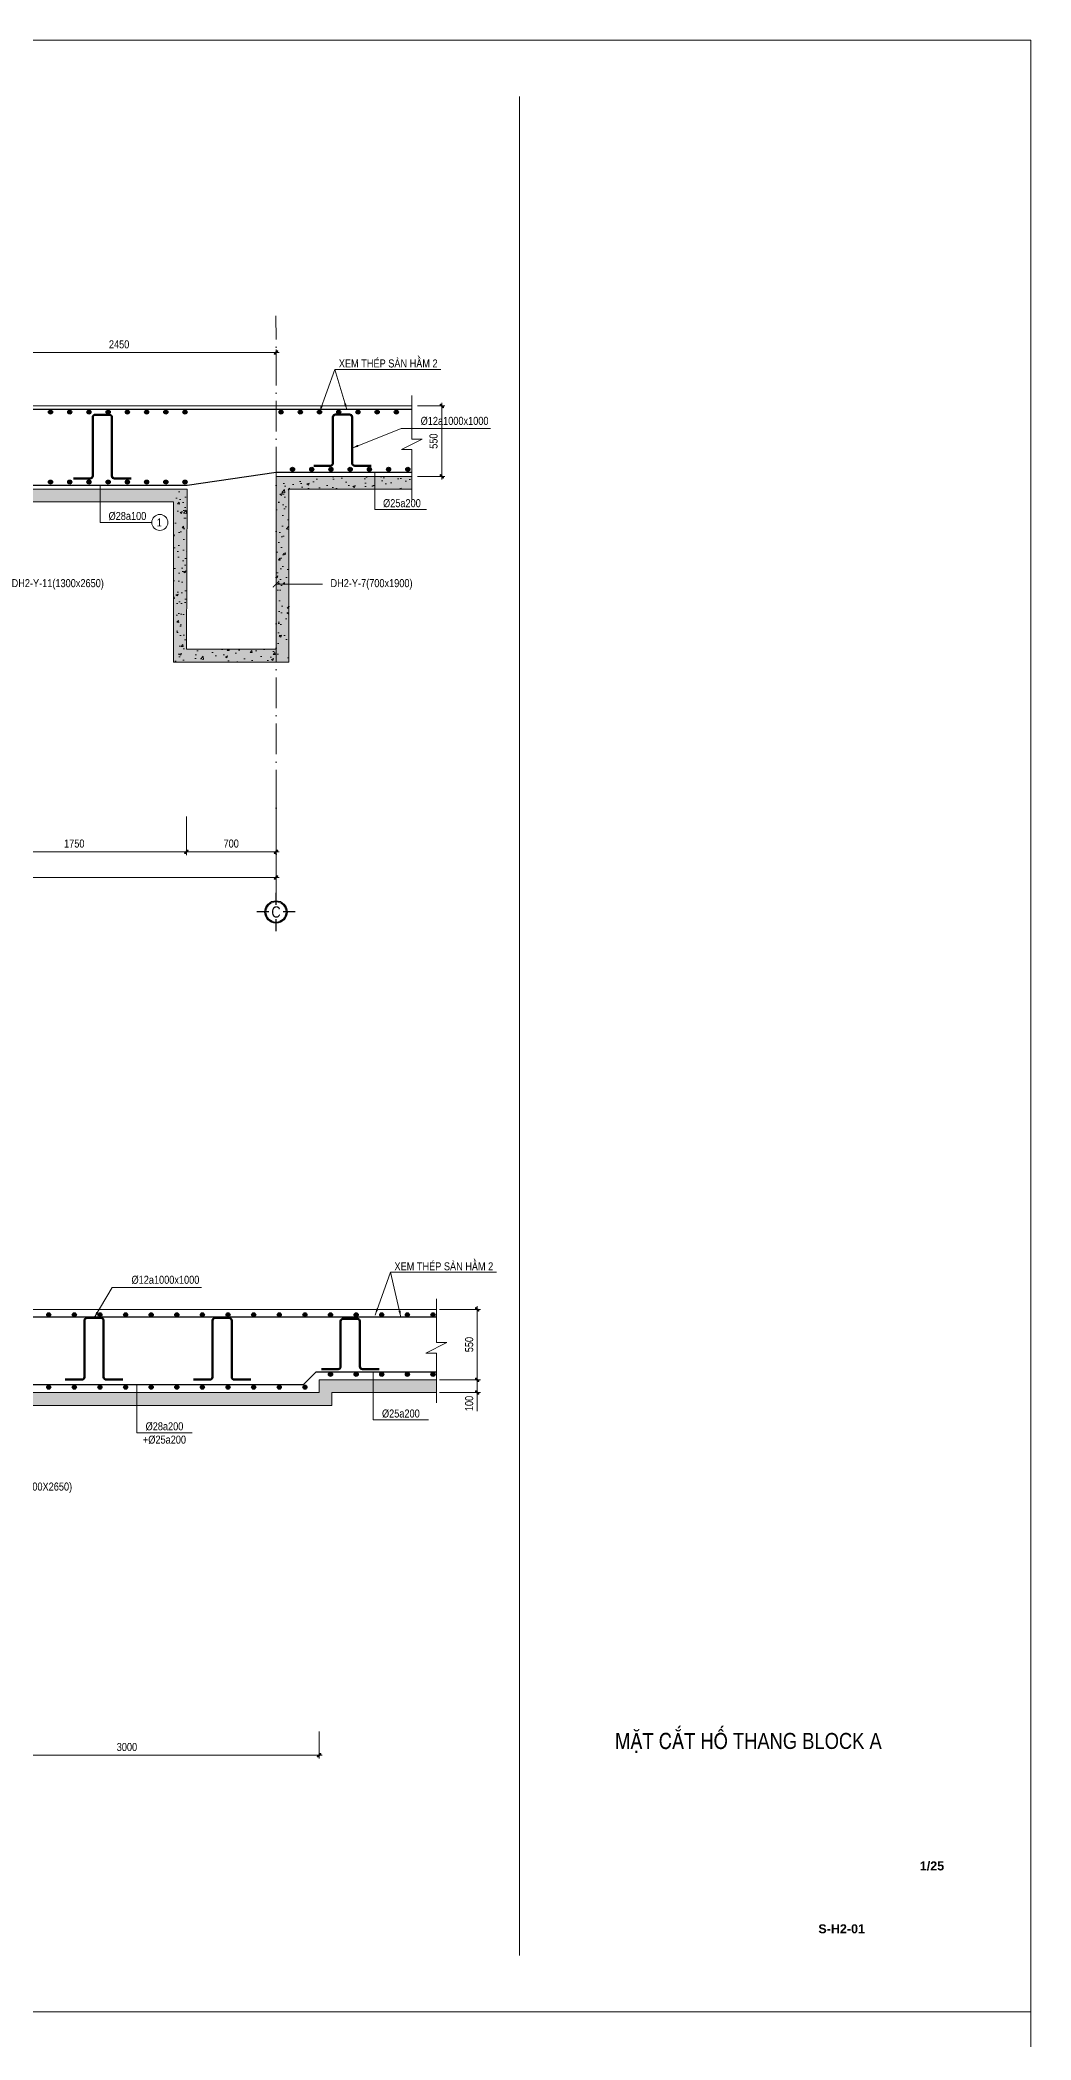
# Model space of a CAD drawing. Header units: millimetres. Extents: x 2356525 to 2927188, y -665534 to -417818.
# Drawn here: x 2589939 to 2597675, y -584889 to -569270 of the extents above; entities that cross this region are included whole.
import ezdxf
from ezdxf.enums import TextEntityAlignment as Align

# ---------------------------------------------------------------- set-up
doc = ezdxf.new("R2010")
doc.units = ezdxf.units.MM
doc.header["$LTSCALE"] = 200
doc.header["$MEASUREMENT"] = 0
for name, pattern in [('ACAD_ISO10W100', [18, 12, -3, 0, -3]), ('CENTER', [2, 1.25, -0.25, 0.25, -0.25]), ('HIDDEN', [0.375, 0.25, -0.125])]:
    doc.linetypes.add(name, pattern=pattern)
doc.layers.get('0').update_dxf_attribs({"lineweight": 9})
doc.layers.get('Defpoints').update_dxf_attribs({"color": 10, "lineweight": 0})
for name, color, linetype, lineweight in [('2', 2, 'Continuous', 20), ('CHUNHO', 7, 'CENTER', 13), ('CHUTO', 51, 'Continuous', 15), ('CTHEP', 50, 'Continuous', 50), ('D-TRUC', 251, 'ACAD_ISO10W100', 15), ('DBAO', 90, 'Continuous', 13), ('DGIONG', 130, 'Continuous', 13), ('DMo', 9, 'HIDDEN', 9), ('HATCH', 154, 'Continuous', 9), ('KTH', 154, 'Continuous', 9), ('Start Thepsan lop duoi', 6, 'Continuous', 30), ('STICK', 1, 'Continuous', 9), ('TEXT', 7, 'Continuous', 15)]:
    doc.layers.add(name, color=color, linetype=linetype, lineweight=lineweight)
doc.layers.add('8', color=8, linetype='Continuous')
doc.styles.add('ArialB', font='arialbd.ttf')
doc.styles.add('HELVECONDENSE', font='')
doc.styles.add('Star-HelCon', font='')
doc.styles.add('TTP-HelCon', font='')
doc.styles.get('HELVECONDENSE').set_extended_font_data('VNI-Helve-Condense')
doc.styles.get('Star-HelCon').set_extended_font_data('VNI-Helve-Condense')
doc.styles.get('TTP-HelCon').set_extended_font_data('VNI-Helve-Condense')
doc.dimstyles.new('TTP-100', dxfattribs={"dimscale": 100, "dimtxt": 2.5, "dimasz": 1, "dimexe": 1, "dimexo": 0, "dimgap": 0.09, "dimtad": 0, "dimdec": 4, "dimrnd": 1, "dimdsep": 46, "dimtxsty": 'TTP-HelCon', "dimblk": 'Stick', "dimcen": 0.09, "dimdle": 1.5, "dimclrd": 256, "dimclre": 256, "dimclrt": 7, "dimadec": 0, "dimazin": 0, "dimtfac": 1, "dimtdec": 4, "dimtix": 1, "dimtmove": 0, "dimatfit": 3, "dimfxl": 1, "dimtvp": 1, "dimtolj": 1, "dimtzin": 0, "dimlwd": -1, "dimlwe": -1, "dimarcsym": 1})
doc.dimstyles.new('TTP-25', dxfattribs={"dimscale": 25, "dimtxt": 2.5, "dimasz": 1, "dimexe": 1, "dimexo": 1, "dimgap": 0.09, "dimtad": 0, "dimdec": 4, "dimrnd": 1, "dimzin": 9, "dimdsep": 46, "dimtxsty": 'TTP-HelCon', "dimblk": 'Stick', "dimcen": 0.09, "dimdle": 1.5, "dimclrd": 256, "dimclre": 256, "dimclrt": 7, "dimadec": 0, "dimazin": 0, "dimtfac": 1, "dimtdec": 4, "dimtmove": 0, "dimatfit": 3, "dimldrblk": 'ARCHTICK', "dimfxl": 1, "dimtvp": 1, "dimtolj": 1, "dimtzin": 0, "dimarcsym": 0})

# ---------------------------------------------------------------- blocks, each defined once
blk = doc.blocks.new('Stick')
at = {"layer": 'STICK'}
h = blk.add_hatch(color=256, dxfattribs=at)
edge = h.paths.add_edge_path()
edge.add_line((0.3, 0.5), (-0.5, -0.3))
edge.add_arc((-0.4, -0.4), 0.141, 135, 315)
edge.add_line((-0.3, -0.5), (0.5, 0.3))
edge.add_arc((0.4, 0.4), 0.141, 315, 495)
blk.add_line((1, 0), (-1, 0), dxfattribs=at)
blk.add_lwpolyline([(0.3, 0.5), (-0.5, -0.3, 1), (-0.3, -0.5), (0.5, 0.3, 1), (0.3, 0.5, 1)], format="xyb", dxfattribs=at)
blk = doc.blocks.new('*D749')
at = {"layer": 'Defpoints', "color": 0, "transparency": 16777216}
for p in [(400, -2509), (10850, -2509), (10850, -3132)]:
    blk.add_point(p, dxfattribs=at)
at = {"layer": 'KTH', "lineweight": -2, "transparency": 16777216}
for p, q in [((400, -2534), (400, -3157)), ((10850, -2534), (10850, -3157)), ((425, -3132), (10825, -3132))]:
    blk.add_line(p, q, dxfattribs=at)
at = {"layer": 'KTH', "lineweight": -2, "transparency": 16777216, "xscale": 25, "yscale": 25, "zscale": 25, "rotation": 180}
blk.add_blockref('Stick', (400, -3132), dxfattribs=at)
at = {"layer": 'KTH', "lineweight": -2, "transparency": 16777216, "xscale": 25, "yscale": 25, "zscale": 25}
blk.add_blockref('Stick', (10850, -3132), dxfattribs=at)
at = {"layer": 'KTH', "color": 7, "transparency": 16777216, "insert": (5625, -3068), "char_height": 62.5, "attachment_point": 5, "style": 'TTP-HelCon'}
blk.add_mtext('\\A1;10450', dxfattribs=at)
blk = doc.blocks.new('_ArchTick')
at = {"color": 0, "linetype": 'ByBlock', "const_width": 0.15}
blk.add_lwpolyline([(-0.5, -0.5), (0.5, 0.5)], dxfattribs=at)
blk = doc.blocks.new('dau truc')
blk.add_circle((0, 0), 180)
at = {"layer": '8'}
for p, q in [((0, 127), (0, 345)), ((-127, 0), (-345, 0)), ((0, -345), (0, -127)), ((345, 0), (127, 0))]:
    blk.add_line(p, q, dxfattribs=at)
blk.add_circle((0, 0), 200, dxfattribs=at)
at = {"layer": 'TEXT', "style": 'HELVECONDENSE'}
blk.add_attdef('A', text='', height=233, dxfattribs=at).set_placement((0, 0), align=Align.MIDDLE)
blk = doc.blocks.new('*D764')
at = {"layer": 'Defpoints', "color": 0, "transparency": 16777216}
for p in [(10850, 967), (8400, 874), (10850, 874)]:
    blk.add_point(p, dxfattribs=at)
at = {"layer": 'KTH', "lineweight": -2, "transparency": 16777216}
for p, q in [((8400, 899), (8400, 992)), ((8425, 967), (10825, 967)), ((10850, 899), (10850, 992))]:
    blk.add_line(p, q, dxfattribs=at)
at = {"layer": 'KTH', "lineweight": -2, "transparency": 16777216, "xscale": 25, "yscale": 25, "zscale": 25, "rotation": 180}
blk.add_blockref('Stick', (8400, 967), dxfattribs=at)
at = {"layer": 'KTH', "lineweight": -2, "transparency": 16777216, "xscale": 25, "yscale": 25, "zscale": 25}
blk.add_blockref('Stick', (10850, 967), dxfattribs=at)
at = {"layer": 'KTH', "color": 7, "transparency": 16777216, "insert": (9625, 1031), "char_height": 62.5, "attachment_point": 5, "style": 'TTP-HelCon'}
blk.add_mtext('\\A1;2450', dxfattribs=at)
blk = doc.blocks.new('*D765')
at = {"layer": 'Defpoints', "color": 0, "transparency": 16777216}
for p in [(8400, -2632), (10150, -2632), (10150, -2932)]:
    blk.add_point(p, dxfattribs=at)
at = {"layer": 'KTH', "lineweight": -2, "transparency": 16777216}
for p, q in [((8400, -2657), (8400, -2957)), ((10150, -2657), (10150, -2957)), ((8425, -2932), (10125, -2932))]:
    blk.add_line(p, q, dxfattribs=at)
at = {"layer": 'KTH', "lineweight": -2, "transparency": 16777216, "xscale": 25, "yscale": 25, "zscale": 25, "rotation": 180}
blk.add_blockref('Stick', (8400, -2932), dxfattribs=at)
at = {"layer": 'KTH', "lineweight": -2, "transparency": 16777216, "xscale": 25, "yscale": 25, "zscale": 25}
blk.add_blockref('Stick', (10150, -2932), dxfattribs=at)
at = {"layer": 'KTH', "color": 7, "transparency": 16777216, "insert": (9275, -2868), "char_height": 62.5, "attachment_point": 5, "style": 'TTP-HelCon'}
blk.add_mtext('\\A1;1750', dxfattribs=at)
blk = doc.blocks.new('*D766')
at = {"layer": 'Defpoints', "color": 0, "transparency": 16777216}
for p in [(10150, -2632), (10850, -2632), (10850, -2932)]:
    blk.add_point(p, dxfattribs=at)
at = {"layer": 'KTH', "lineweight": -2, "transparency": 16777216}
for p, q in [((10150, -2657), (10150, -2957)), ((10850, -2657), (10850, -2957)), ((10175, -2932), (10825, -2932))]:
    blk.add_line(p, q, dxfattribs=at)
at = {"layer": 'KTH', "lineweight": -2, "transparency": 16777216, "xscale": 25, "yscale": 25, "zscale": 25, "rotation": 180}
blk.add_blockref('Stick', (10150, -2932), dxfattribs=at)
at = {"layer": 'KTH', "lineweight": -2, "transparency": 16777216, "xscale": 25, "yscale": 25, "zscale": 25}
blk.add_blockref('Stick', (10850, -2932), dxfattribs=at)
at = {"layer": 'KTH', "color": 7, "transparency": 16777216, "insert": (10500, -2868), "char_height": 62.5, "attachment_point": 5, "style": 'TTP-HelCon'}
blk.add_mtext('\\A1;700', dxfattribs=at)
blk = doc.blocks.new('*D770')
at = {"layer": 'Defpoints', "color": 0, "transparency": 16777216}
for p in [(11930, 550), (11930, 0), (12144, 0)]:
    blk.add_point(p, dxfattribs=at)
at = {"layer": 'KTH', "lineweight": -2, "transparency": 16777216}
for p, q in [((11955, 550), (12169, 550)), ((12144, 525), (12144, 25)), ((11955, 0), (12169, 0))]:
    blk.add_line(p, q, dxfattribs=at)
at = {"layer": 'KTH', "lineweight": -2, "transparency": 16777216, "xscale": 25, "yscale": 25, "zscale": 25}
for p, rotation in [((12144, 550), 90), ((12144, 0), 270)]:
    blk.add_blockref('Stick', p, dxfattribs=dict(at, rotation=rotation))
at = {"layer": 'KTH', "color": 7, "transparency": 16777216, "insert": (12080, 275), "char_height": 62.5, "attachment_point": 5, "rotation": 90, "style": 'TTP-HelCon'}
blk.add_mtext('\\A1;550', dxfattribs=at)
blk = doc.blocks.new('*D493')
at = {"layer": 'Defpoints', "color": 0, "transparency": 16777216}
for p in [(9500, -3273), (12500, -3273), (9500, -3482)]:
    blk.add_point(p, dxfattribs=at)
at = {"layer": 'KTH', "lineweight": -2, "transparency": 16777216}
for p, q in [((9500, -3298), (9500, -3507)), ((12500, -3298), (12500, -3507)), ((12475, -3482), (9525, -3482))]:
    blk.add_line(p, q, dxfattribs=at)
at = {"layer": 'KTH', "lineweight": -2, "transparency": 16777216, "xscale": 25, "yscale": 25, "zscale": 25, "rotation": 180}
blk.add_blockref('Stick', (9500, -3482), dxfattribs=at)
at = {"layer": 'KTH', "lineweight": -2, "transparency": 16777216, "xscale": 25, "yscale": 25, "zscale": 25}
blk.add_blockref('Stick', (12500, -3482), dxfattribs=at)
at = {"layer": 'KTH', "color": 7, "transparency": 16777216, "insert": (11000, -3418), "char_height": 62.5, "attachment_point": 5, "style": 'TTP-HelCon'}
blk.add_mtext('\\A1;3000', dxfattribs=at)
blk = doc.blocks.new('*D495')
at = {"layer": 'Defpoints', "color": 0, "transparency": 16777216}
for p in [(13416, 0), (13735, 0), (13416, -550)]:
    blk.add_point(p, dxfattribs=at)
at = {"layer": 'KTH', "lineweight": -2, "transparency": 16777216}
for p, q in [((13441, 0), (13760, 0)), ((13735, -525), (13735, -25)), ((13441, -550), (13760, -550))]:
    blk.add_line(p, q, dxfattribs=at)
at = {"layer": 'KTH', "lineweight": -2, "transparency": 16777216, "xscale": 25, "yscale": 25, "zscale": 25}
for p, rotation in [((13735, 0), 90), ((13735, -550), 270)]:
    blk.add_blockref('Stick', p, dxfattribs=dict(at, rotation=rotation))
at = {"layer": 'KTH', "color": 7, "transparency": 16777216, "insert": (13672, -275), "char_height": 62.5, "attachment_point": 5, "rotation": 90, "style": 'TTP-HelCon'}
blk.add_mtext('\\A1;550', dxfattribs=at)
blk = doc.blocks.new('*D496')
at = {"layer": 'Defpoints', "color": 0, "transparency": 16777216}
for p in [(13416, -550), (13416, -650), (13735, -650)]:
    blk.add_point(p, dxfattribs=at)
at = {"layer": 'KTH', "lineweight": -2, "transparency": 16777216}
for p, q in [((13441, -550), (13760, -550)), ((13735, -575), (13735, -625)), ((13441, -650), (13760, -650)), ((13735, -650), (13735, -796))]:
    blk.add_line(p, q, dxfattribs=at)
at = {"layer": 'KTH', "lineweight": -2, "transparency": 16777216, "xscale": 25, "yscale": 25, "zscale": 25}
for p, rotation in [((13735, -550), 90), ((13735, -650), 270)]:
    blk.add_blockref('Stick', p, dxfattribs=dict(at, rotation=rotation))
at = {"layer": 'KTH', "color": 7, "transparency": 16777216, "insert": (13672, -735), "char_height": 62.5, "attachment_point": 5, "rotation": 90, "style": 'TTP-HelCon'}
blk.add_mtext('\\A1;100', dxfattribs=at)
blk = doc.blocks.new('sdfsf')
at = {"layer": 'HATCH'}
h = blk.add_hatch(dxfattribs=at)
h.set_pattern_fill('AR-CONC', color=256, scale=25, style=0)
h.set_pattern_definition([(50, (-2580771.16, 571818.45), (179.315046, -15.688034), [18.75, -206.25]), (355, (-2580771.16, 571818.45), (-34.687833, 188.048033), [15, -165]), (100.4514, (-2580756.21, 571817.14), (144.627345, 172.359886), [15.935047, -175.285528]), (46.1842, (-2580771.16, 571868.45), (266.810262, -41.379754), [28.125, -309.375]), (96.6356, (-2580748.92, 571865), (233.665676, 243.529468), [23.902572, -262.92825]), (351.1842, (-2580771.16, 571868.45), (233.665486, 243.52965), [22.5, -247.5]), (21, (-2580746.16, 571855.95), (149.226763, -100.654723), [18.75, -206.25]), (326, (-2580746.16, 571855.95), (60.828833, 181.287511), [15, -165]), (71.4514, (-2580733.72, 571847.56), (210.055657, 80.632624), [15.935047, -175.285528]), (37.5, (-2580771.156, 571818.45), (3.0399638, 83.2234635), [0, -163, 0, -167.5, 0, -165.625]), (7.5, (-2580771.16, 571818.45), (65.7673844, 98.602928), [0, -95.5, 0, -159.25, 0, -63.125]), (327.5, (-2580826.906, 571818.45), (133.455609, -5.638718), [0, -62.5, 0, -195, 0, -258.75]), (317.5, (-2580851.91, 571818.45), (145.7965423, 25.0262456), [0, -81.25, 0, -129.5, 0, -183.75])])
h.paths.add_polyline_path([(0, -100.00041), (-828.10708, -100.00042), (-3000, -100.00035), (-3000, -0.00004), (-4121.23398, -0.00006), (-4121.23401, -100.00006), (-3100, -100.00005), (-3100, -200.00005), (-100, -200), (-100.12942, -2200.05537), (399.96076, -2200.02667), (399.95801, -2100.05537), (0, -2100.05537)])
h.paths.add_polyline_path([(2213.12694, -2100.05537), (699.95801, -2100.05537), (699.96076, -2200.00946), (2213.12694, -2199.92264)])
h.paths.add_polyline_path([(699.95801, -2100.05537), (399.95801, -2100.05537), (399.96076, -2200.02667), (699.96076, -2200.00946)])
h.paths.add_polyline_path([(3336.17807, -2100.05537), (2213.12694, -2100.05537), (2213.12694, -2199.92264), (3336.17807, -2199.8582)])
h.paths.add_polyline_path([(4313.07553, -2100.05537), (3336.17807, -2100.05537), (3336.17807, -2199.8582), (4313.07553, -2199.80215)])
h.paths.add_polyline_path([(6552.91136, -2100.05537), (4313.07553, -2100.05537), (4313.07553, -2199.80215), (6552.91136, -2199.67363)])
h.paths.add_polyline_path([(8500.27342, -200.00127), (9478.13738, -200.00126), (9478.13738, -100.00107), (8400.27342, -100.00127), (8400.27342, -2100.05537), (6552.91136, -2100.05537), (6552.91136, -2199.67363), (8500.39389, -2199.56188)])
h.paths.add_polyline_path([(10155.15599, -100.00094), (9478.13738, -100.00107), (9478.13738, -200.00126), (10050.27342, -200.00125), (10050.27342, -1449.97464), (10849.94652, -1449.97464), (10849.94429, -1349.97464), (10150.27342, -1349.97464)])
h.paths.add_polyline_path([(10949.91642, -100.00124), (11690.77343, -100.00123), (11910.03832, -100.00175), (11910.03855, -0.00061), (10850.27322, -0.00081), (10850.27342, -1349.97464), (10849.94429, -1349.97464), (10849.94652, -1449.97464), (10950.31101, -1449.97464)])
h = blk.add_hatch(dxfattribs=at)
h.set_pattern_fill('AR-CONC', color=256, scale=25, style=0)
h.set_pattern_definition([(50, (-1928754.87, 648619.69), (179.315046, -15.688034), [18.75, -206.25]), (355, (-1928754.87, 648619.69), (-34.687833, 188.048033), [15, -165]), (100.451444, (-1928739.92, 648618.38), (144.627212, 172.359998), [15.935048, -175.285528]), (46.1842, (-1928754.87, 648669.69), (266.810333, -41.37982), [28.125, -309.375]), (96.635635, (-1928732.63, 648666.24), (233.665486, 243.52965), [23.902586, -262.92844]), (351.184164, (-1928754.87, 648669.7), (233.665486, 243.52965), [22.5, -247.5]), (21, (-1928729.87, 648657.19), (149.226763, -100.654723), [18.75, -206.25]), (326, (-1928729.87, 648657.19), (60.828833, 181.287511), [15, -165]), (71.451445, (-1928717.43, 648648.8), (210.055594, 80.632788), [15.935047, -175.285528]), (37.5, (-1928754.866, 648619.69), (3.0399638, 83.2234635), [0, -163, 0, -167.5, 0, -165.625]), (7.5, (-1928754.87, 648619.69), (65.7673844, 98.602928), [0, -95.5, 0, -159.25, 0, -63.125]), (327.5, (-1928810.616, 648619.69), (133.455609, -5.638718), [0, -62.5, 0, -195, 0, -258.75]), (317.5, (-1928835.62, 648619.69), (145.7965423, 25.0262456), [0, -81.25, 0, -129.5, 0, -183.75])])
h.paths.add_polyline_path([(10154.68871, -100.4868), (10050.27342, -100.00125), (10050.27342, -1449.97464), (10849.93983, -1449.97464), (10849.9376, -1349.97464), (10150.27342, -1349.97464)])
h.paths.add_polyline_path([(10949.91642, -100.00124), (11690.77343, -100.00123), (11910.03832, -100.00175), (11910.03855, -0.00061), (10850.27322, -0.00081), (10850.27342, -1049.97464), (10850.2604, -1449.97464), (10950.31101, -1449.97464)])
at = {"layer": 'Start Thepsan lop duoi'}
h = blk.add_hatch(color=256, dxfattribs=at)
h.dxf.hatch_style = 1
h.paths.add_polyline_path([(9105.51597, 501.88268, 1), (9073.68117, 501.88268, 1)])
h = blk.add_hatch(color=256, dxfattribs=at)
h.dxf.hatch_style = 1
h.paths.add_polyline_path([(9255.51597, 501.88268, 1), (9223.68117, 501.88268, 1)])
h = blk.add_hatch(color=256, dxfattribs=at)
h.dxf.hatch_style = 1
h.paths.add_polyline_path([(9405.51597, 501.88268, 1), (9373.68117, 501.88268, 1)])
h = blk.add_hatch(color=256, dxfattribs=at)
h.dxf.hatch_style = 1
h.paths.add_polyline_path([(9555.51597, 501.88268, 1), (9523.68117, 501.88268, 1)])
h = blk.add_hatch(color=256, dxfattribs=at)
h.dxf.hatch_style = 1
h.paths.add_polyline_path([(9705.51597, 501.88268, 1), (9673.68117, 501.88268, 1)])
h = blk.add_hatch(color=256, dxfattribs=at)
h.dxf.hatch_style = 1
h.paths.add_polyline_path([(9855.51597, 501.88268, 1), (9823.68117, 501.88268, 1)])
h = blk.add_hatch(color=256, dxfattribs=at)
h.dxf.hatch_style = 1
h.paths.add_polyline_path([(10005.51597, 501.88268, 1), (9973.68117, 501.88268, 1)])
h = blk.add_hatch(color=256, dxfattribs=at)
h.dxf.hatch_style = 1
h.paths.add_polyline_path([(10155.51597, 501.88268, 1), (10123.68117, 501.88268, 1)])
h = blk.add_hatch(color=256, dxfattribs=at)
h.dxf.hatch_style = 1
h.paths.add_polyline_path([(10905.51597, 501.88268, 1), (10873.68117, 501.88268, 1)])
h = blk.add_hatch(color=256, dxfattribs=at)
h.dxf.hatch_style = 1
h.paths.add_polyline_path([(11055.51597, 501.88268, 1), (11023.68117, 501.88268, 1)])
h = blk.add_hatch(color=256, dxfattribs=at)
h.dxf.hatch_style = 1
h.paths.add_polyline_path([(11205.51597, 501.88268, 1), (11173.68117, 501.88268, 1)])
h = blk.add_hatch(color=256, dxfattribs=at)
h.dxf.hatch_style = 1
h.paths.add_polyline_path([(11355.51597, 501.88268, 1), (11323.68117, 501.88268, 1)])
h = blk.add_hatch(color=256, dxfattribs=at)
h.dxf.hatch_style = 1
h.paths.add_polyline_path([(11505.51597, 501.88268, 1), (11473.68117, 501.88268, 1)])
h = blk.add_hatch(color=256, dxfattribs=at)
h.dxf.hatch_style = 1
h.paths.add_polyline_path([(11655.51597, 501.88268, 1), (11623.68117, 501.88268, 1)])
h = blk.add_hatch(color=256, dxfattribs=at)
h.dxf.hatch_style = 1
h.paths.add_polyline_path([(11805.51597, 501.88268, 1), (11773.68117, 501.88268, 1)])
h = blk.add_hatch(color=256, dxfattribs=at)
h.dxf.hatch_style = 1
h.paths.add_polyline_path([(10994.7666, 55.71446, 1), (10962.9318, 55.71446, 1)])
h = blk.add_hatch(color=256, dxfattribs=at)
h.dxf.hatch_style = 1
h.paths.add_polyline_path([(11144.7666, 55.71446, 1), (11112.9318, 55.71446, 1)])
h = blk.add_hatch(color=256, dxfattribs=at)
h.dxf.hatch_style = 1
h.paths.add_polyline_path([(11294.7666, 55.71446, 1), (11262.9318, 55.71446, 1)])
h = blk.add_hatch(color=256, dxfattribs=at)
h.dxf.hatch_style = 1
h.paths.add_polyline_path([(11444.7666, 55.71446, 1), (11412.9318, 55.71446, 1)])
h = blk.add_hatch(color=256, dxfattribs=at)
h.dxf.hatch_style = 1
h.paths.add_polyline_path([(11594.7666, 55.71446, 1), (11562.9318, 55.71446, 1)])
h = blk.add_hatch(color=256, dxfattribs=at)
h.dxf.hatch_style = 1
h.paths.add_polyline_path([(11744.7666, 55.71446, 1), (11712.9318, 55.71446, 1)])
h = blk.add_hatch(color=256, dxfattribs=at)
h.dxf.hatch_style = 1
h.paths.add_polyline_path([(11894.7666, 55.71446, 1), (11862.9318, 55.71446, 1)])
h = blk.add_hatch(color=256, dxfattribs=at)
h.dxf.hatch_style = 1
h.paths.add_polyline_path([(9105.51597, -44.28554, 1), (9073.68117, -44.28554, 1)])
h = blk.add_hatch(color=256, dxfattribs=at)
h.dxf.hatch_style = 1
h.paths.add_polyline_path([(9255.51597, -44.28554, 1), (9223.68117, -44.28554, 1)])
h = blk.add_hatch(color=256, dxfattribs=at)
h.dxf.hatch_style = 1
h.paths.add_polyline_path([(9405.51597, -44.28554, 1), (9373.68117, -44.28554, 1)])
h = blk.add_hatch(color=256, dxfattribs=at)
h.dxf.hatch_style = 1
h.paths.add_polyline_path([(9555.51597, -44.28554, 1), (9523.68117, -44.28554, 1)])
h = blk.add_hatch(color=256, dxfattribs=at)
h.dxf.hatch_style = 1
h.paths.add_polyline_path([(9705.51597, -44.28554, 1), (9673.68117, -44.28554, 1)])
h = blk.add_hatch(color=256, dxfattribs=at)
h.dxf.hatch_style = 1
h.paths.add_polyline_path([(9855.51597, -44.28554, 1), (9823.68117, -44.28554, 1)])
h = blk.add_hatch(color=256, dxfattribs=at)
h.dxf.hatch_style = 1
h.paths.add_polyline_path([(10005.51597, -44.28554, 1), (9973.68117, -44.28554, 1)])
h = blk.add_hatch(color=256, dxfattribs=at)
h.dxf.hatch_style = 1
h.paths.add_polyline_path([(10155.51597, -44.28554, 1), (10123.68117, -44.28554, 1)])
at = {"layer": 'CTHEP'}
for points in [[(9268.85979, -16.49352), (9398.69046, -16.49352, 0.4142135624), (9418.69046, 3.50648), (9418.69046, 461.57554, -0.4142135624), (9438.69046, 481.57554), (9548.69046, 481.57554, -0.4142135624), (9568.69046, 461.57554), (9568.69046, 3.50648, 0.4142135624), (9588.69046, -16.49352), (9718.51234, -16.49352)], [(11144.41008, 83.50648), (11274.24075, 83.50648, 0.4142135624), (11294.24075, 103.50648), (11294.24075, 463.35918, -0.4142135624), (11314.24075, 483.35918), (11424.24075, 483.35918, -0.4142135624), (11444.24075, 463.35918), (11444.24075, 103.50648, 0.4142135624), (11464.24075, 83.50648), (11594.06263, 83.50648)]]:
    blk.add_lwpolyline(points, format="xyb", dxfattribs=at)
at = {"layer": 'D-TRUC', "ltscale": 0.1}
blk.add_line((10849.98669, -3251.06972), (10849.88623, 1253.53531), dxfattribs=at)
at = {"layer": 'DBAO'}
for p, q in [((-259.03626, 550.03104), (11910.03985, 550.0244)), ((10155.15599, -100.00094), (8400.27342, -100.00127)), ((10155.15599, -100.00094), (10150.27342, -1349.97464)), ((11910.03855, -0.00061), (10849.91419, -0.00081)), ((10850.27342, -1349.97464), (10850.27322, -0.00081)), ((10950.31101, -1449.97464), (10949.91641, -99.96366)), ((10949.91642, -100.00124), (11690.77343, -100.00123)), ((11690.77343, -100.00123), (11910.03832, -100.00175)), ((8500.27342, -200.00127), (10050.27342, -200.00125)), ((10050.27342, -200.00125), (10050.27342, -1449.97464)), ((10150.27342, -1349.97464), (10850.27342, -1349.97464)), ((10050.27342, -1449.97464), (10950.31101, -1449.97464))]:
    blk.add_line(p, q, dxfattribs=at)
at = {"layer": 'DGIONG'}
for points in [[(11621.19578, 29.92975), (11621.19578, -259.95115), (11937.94828, -259.95115), (12023.54128, -259.95115)], [(9478.13738, -70.07025), (9478.13738, -359.95115), (9794.88988, -359.95115), (9880.48288, -359.95115)]]:
    blk.add_lwpolyline(points, dxfattribs=at)
blk.add_circle((9942.98288, -359.95115), 62.5, dxfattribs=at)
at = {"layer": 'KTH'}
blk.add_lwpolyline([(11910.04004, 631.27767), (11910.03924, 290.01394), (11991.29251, 290.01375), (11828.78578, 208.76087), (11910.03905, 208.76068), (11910.03813, -181.25502)], dxfattribs=at)
at = {"layer": 'Start Thepsan lop duoi'}
for p, q in [((10849.91352, 29.92975), (10155.15599, -70.07025)), ((11912.08153, 29.92975), (10849.91352, 29.92975)), ((10155.15599, -70.07025), (7178.09865, -70.07025))]:
    blk.add_line(p, q, dxfattribs=at)
blk.add_lwpolyline([(11910.03978, 521.04816), (7210.3086, 521.05925, 0.4142135621), (7185.3086, 496.05925), (7185.3086, 429.94626)], format="xyb", dxfattribs=at)
for centre in [(9089.59857, 501.88268), (9239.59857, 501.88268), (9389.59857, 501.88268), (9539.59857, 501.88268), (9689.59857, 501.88268), (9839.59857, 501.88268), (9989.59857, 501.88268), (10139.59857, 501.88268), (10889.59857, 501.88268), (11039.59857, 501.88268), (11189.59857, 501.88268), (11339.59857, 501.88268), (11489.59857, 501.88268), (11639.59857, 501.88268), (11789.59857, 501.88268), (10978.8492, 55.71446), (11128.8492, 55.71446), (11278.8492, 55.71446), (11428.8492, 55.71446), (11578.8492, 55.71446), (11728.8492, 55.71446), (11878.8492, 55.71446), (9089.59857, -44.28554), (9239.59857, -44.28554), (9389.59857, -44.28554), (9539.59857, -44.28554), (9689.59857, -44.28554), (9839.59857, -44.28554), (9989.59857, -44.28554), (10139.59857, -44.28554)]:
    blk.add_circle(centre, 15.9174, dxfattribs=at)
at = {"layer": '2', "ltscale": 300}
ref = blk.add_blockref('dau truc', (10849.98669, -3401.93426), dxfattribs=dict(at, xscale=0.4367131292819977, yscale=0.4367131292819977, zscale=0.4367131292819977))
ref.add_attrib('A', 'C', dxfattribs={"layer": 'TEXT', "height": 87.5, "style": 'HELVECONDENSE'}).set_placement((10849.98669, -3401.93426), align=Align.MIDDLE)
at = {"layer": 'TEXT', "style": 'Star-HelCon'}
for s, p in [('XEM THEÙP SAØN HAÀM 2', (11725.87839, 895.73438)), ('Þ12a1000x1000', (12244.07276, 433.64154)), ('1', (9938.81621, -359.95115))]:
    blk.add_text(s, height=62.5, dxfattribs=at).set_placement(p, align=Align.MIDDLE)
at = {"layer": 'TEXT', "style": 'TTP-HelCon'}
for s, p in [('Þ28a100', (9690.01413, -340.54091)), ('Þ25a200', (11833.07253, -240.54091))]:
    blk.add_text(s, height=62.5, rotation=0.00000019, dxfattribs=at).set_placement(p, align=Align.CENTER)
for s, p in [('DH2-Y-11(1300x2650)', (9145.95631, -865.20232)), ('DH2-Y-7(700x1900)', (11595.61586, -865.14769))]:
    blk.add_text(s, height=62.5, dxfattribs=at).set_placement(p, align=Align.CENTER)
at = {"layer": 'KTH'}
for base, p1, p2, picture, middle in [((10849.89057, 966.924), (8400.17919, 874.43335), (10849.89057, 874.48799), '*D764', (9625.03488, 1030.75733)), ((10849.97014, -3131.52615), (399.97685, -2508.99833), (10849.97014, -2508.99833), '*D749', (5624.9735, -3067.69282)), ((10150.27342, -2932.02615), (8400.25601, -2631.85109), (10150.27342, -2631.85109), '*D765', (9275.26472, -2868.19282)), ((10849.96044, -2932.02615), (10150.27342, -2631.85109), (10849.96044, -2631.85109), '*D766', (10500.11693, -2868.19282))]:
    dim = blk.add_linear_dim(base=base, p1=p1, p2=p2, dimstyle='TTP-25', dxfattribs=at)
    dim.commit()
    dim.dimension.update_dxf_attribs({"geometry": picture, "text_midpoint": middle})
dim = blk.add_linear_dim(base=(12143.8479, -0.00061), p1=(11929.52921, 550.0244), p2=(11929.52932, -0.00061), angle=90, dimstyle='TTP-25', dxfattribs=at)
dim.commit()
dim.dimension.update_dxf_attribs({"geometry": '*D770', "text_midpoint": (12080.01456, 275.0119)})
at = {"layer": 'DGIONG'}
for points in [[(11189.59857, 501.88268), (11309.60604, 835.45277), (12137.29885, 835.45277)], [(11403.04411, 521.05926), (11309.60604, 835.45277), (12137.29885, 835.45277)], [(11444.24075, 220.81478), (11827.80041, 373.35992), (12525.0694, 373.35992)]]:
    blk.add_leader(points, dimstyle='TTP-100', override={"dimasz": 0.5, "dimgap": 0.09, "dimtad": 0}, dxfattribs=at)
at = {"layer": 'DGIONG', "color": 6}
blk.add_leader([(10849.93298, -842.57324), (11214.07314, -842.57324)], dimstyle='TTP-25', override={"dimasz": 2}, dxfattribs=at)
blk = doc.blocks.new('sfdzgbxg')
at = {"layer": 'KTH'}
h = blk.add_hatch(dxfattribs=at)
h.set_pattern_fill('AR-CONC', color=256, scale=25, style=0)
h.set_pattern_definition([(50, (-2579617.4, 579183.16), (179.315046, -15.688034), [18.75, -206.25]), (355, (-2579617.4, 579183.16), (-34.687833, 188.048033), [15, -165]), (100.4514, (-2579602.46, 579181.85), (144.627345, 172.359886), [15.935047, -175.285528]), (46.1842, (-2579617.4, 579233.16), (266.810262, -41.379754), [28.125, -309.375]), (96.6356, (-2579595.17, 579229.7), (233.665676, 243.529468), [23.902572, -262.92825]), (351.1842, (-2579617.4, 579233.16), (233.665486, 243.52965), [22.5, -247.5]), (21, (-2579592.4, 579220.66), (149.226763, -100.654723), [18.75, -206.25]), (326, (-2579592.4, 579220.66), (60.828833, 181.287511), [15, -165]), (71.4514, (-2579579.96, 579212.27), (210.055657, 80.632624), [15.935047, -175.285528]), (37.5, (-2579617.4, 579183.16), (3.0399638, 83.2234635), [0, -163, 0, -167.5, 0, -165.625]), (7.5, (-2579617.4, 579183.16), (65.7673844, 98.602928), [0, -95.5, 0, -159.25, 0, -63.125]), (327.5, (-2579673.15, 579183.16), (133.455609, -5.638718), [0, -62.5, 0, -195, 0, -258.75]), (317.5, (-2579698.15, 579183.16), (145.7965423, 25.0262456), [0, -81.25, 0, -129.5, 0, -183.75])])
h.paths.add_polyline_path([(12600.19738, -650.03191), (13416.0465, -650.0319), (13416.0465, -550.0317), (12500.19737, -550.03176), (12500.19738, -650.03191), (9500.1157, -650.03195), (9500.1157, -2650.08605), (700.03497, -2650.08605), (700.03497, -650.03109), (-128.07211, -650.03109), (-2299.96616, -650.03104), (-2299.96616, -550.03072), (-2966.64416, -550.03074), (-2966.64419, -650.031), (-2399.96616, -650.03104), (-2399.96616, -750.03104), (600.02881, -750.03113), (599.90554, -2750.08605), (9600.23617, -2749.59256), (9600.12143, -750.03195), (12600.19738, -750.03191)])
at = {"layer": 'Start Thepsan lop duoi'}
h = blk.add_hatch(color=256, dxfattribs=at)
h.dxf.hatch_style = 1
h.paths.add_polyline_path([(10405.35824, -43.01845, 1), (10373.52344, -43.01845, 1)])
h = blk.add_hatch(color=256, dxfattribs=at)
h.dxf.hatch_style = 1
h.paths.add_polyline_path([(10605.35824, -43.01845, 1), (10573.52344, -43.01845, 1)])
h = blk.add_hatch(color=256, dxfattribs=at)
h.dxf.hatch_style = 1
h.paths.add_polyline_path([(10805.35824, -43.01845, 1), (10773.52344, -43.01845, 1)])
h = blk.add_hatch(color=256, dxfattribs=at)
h.dxf.hatch_style = 1
h.paths.add_polyline_path([(11005.35824, -43.01845, 1), (10973.52344, -43.01845, 1)])
h = blk.add_hatch(color=256, dxfattribs=at)
h.dxf.hatch_style = 1
h.paths.add_polyline_path([(11205.35824, -43.01845, 1), (11173.52344, -43.01845, 1)])
h = blk.add_hatch(color=256, dxfattribs=at)
h.dxf.hatch_style = 1
h.paths.add_polyline_path([(11405.35824, -43.01845, 1), (11373.52344, -43.01845, 1)])
h = blk.add_hatch(color=256, dxfattribs=at)
h.dxf.hatch_style = 1
h.paths.add_polyline_path([(11605.35824, -43.01845, 1), (11573.52344, -43.01845, 1)])
h = blk.add_hatch(color=256, dxfattribs=at)
h.dxf.hatch_style = 1
h.paths.add_polyline_path([(11805.35824, -43.01845, 1), (11773.52344, -43.01845, 1)])
h = blk.add_hatch(color=256, dxfattribs=at)
h.dxf.hatch_style = 1
h.paths.add_polyline_path([(12005.35824, -43.01845, 1), (11973.52344, -43.01845, 1)])
h = blk.add_hatch(color=256, dxfattribs=at)
h.dxf.hatch_style = 1
h.paths.add_polyline_path([(12205.35824, -43.01845, 1), (12173.52344, -43.01845, 1)])
h = blk.add_hatch(color=256, dxfattribs=at)
h.dxf.hatch_style = 1
h.paths.add_polyline_path([(12405.35824, -43.01845, 1), (12373.52344, -43.01845, 1)])
h = blk.add_hatch(color=256, dxfattribs=at)
h.dxf.hatch_style = 1
h.paths.add_polyline_path([(12605.35824, -43.01845, 1), (12573.52344, -43.01845, 1)])
h = blk.add_hatch(color=256, dxfattribs=at)
h.dxf.hatch_style = 1
h.paths.add_polyline_path([(12805.35824, -43.01845, 1), (12773.52344, -43.01845, 1)])
h = blk.add_hatch(color=256, dxfattribs=at)
h.dxf.hatch_style = 1
h.paths.add_polyline_path([(13005.35824, -43.01845, 1), (12973.52344, -43.01845, 1)])
h = blk.add_hatch(color=256, dxfattribs=at)
h.dxf.hatch_style = 1
h.paths.add_polyline_path([(13205.35824, -43.01845, 1), (13173.52344, -43.01845, 1)])
h = blk.add_hatch(color=256, dxfattribs=at)
h.dxf.hatch_style = 1
h.paths.add_polyline_path([(13405.35824, -43.01845, 1), (13373.52344, -43.01845, 1)])
h = blk.add_hatch(color=256, dxfattribs=at)
h.dxf.hatch_style = 1
h.paths.add_polyline_path([(10405.35824, -607.73224, 1), (10373.52344, -607.73224, 1)])
h = blk.add_hatch(color=256, dxfattribs=at)
h.dxf.hatch_style = 1
h.paths.add_polyline_path([(10605.35824, -607.73224, 1), (10573.52344, -607.73224, 1)])
h = blk.add_hatch(color=256, dxfattribs=at)
h.dxf.hatch_style = 1
h.paths.add_polyline_path([(10805.35824, -607.73224, 1), (10773.52344, -607.73224, 1)])
h = blk.add_hatch(color=256, dxfattribs=at)
h.dxf.hatch_style = 1
h.paths.add_polyline_path([(11005.35824, -607.73224, 1), (10973.52344, -607.73224, 1)])
h = blk.add_hatch(color=256, dxfattribs=at)
h.dxf.hatch_style = 1
h.paths.add_polyline_path([(11205.35824, -607.73224, 1), (11173.52344, -607.73224, 1)])
h = blk.add_hatch(color=256, dxfattribs=at)
h.dxf.hatch_style = 1
h.paths.add_polyline_path([(11405.35824, -607.73224, 1), (11373.52344, -607.73224, 1)])
h = blk.add_hatch(color=256, dxfattribs=at)
h.dxf.hatch_style = 1
h.paths.add_polyline_path([(11605.35824, -607.73224, 1), (11573.52344, -607.73224, 1)])
h = blk.add_hatch(color=256, dxfattribs=at)
h.dxf.hatch_style = 1
h.paths.add_polyline_path([(11805.35824, -607.73224, 1), (11773.52344, -607.73224, 1)])
h = blk.add_hatch(color=256, dxfattribs=at)
h.dxf.hatch_style = 1
h.paths.add_polyline_path([(12005.35824, -607.73224, 1), (11973.52344, -607.73224, 1)])
h = blk.add_hatch(color=256, dxfattribs=at)
h.dxf.hatch_style = 1
h.paths.add_polyline_path([(12205.35824, -607.73224, 1), (12173.52344, -607.73224, 1)])
h = blk.add_hatch(color=256, dxfattribs=at)
h.dxf.hatch_style = 1
h.paths.add_polyline_path([(12405.35824, -607.73224, 1), (12373.52344, -607.73224, 1)])
h = blk.add_hatch(color=256, dxfattribs=at)
h.dxf.hatch_style = 1
h.paths.add_polyline_path([(12605.35824, -507.73224, 1), (12573.52344, -507.73224, 1)])
h = blk.add_hatch(color=256, dxfattribs=at)
h.dxf.hatch_style = 1
h.paths.add_polyline_path([(12805.35824, -507.73224, 1), (12773.52344, -507.73224, 1)])
h = blk.add_hatch(color=256, dxfattribs=at)
h.dxf.hatch_style = 1
h.paths.add_polyline_path([(13005.35824, -507.73224, 1), (12973.52344, -507.73224, 1)])
h = blk.add_hatch(color=256, dxfattribs=at)
h.dxf.hatch_style = 1
h.paths.add_polyline_path([(13205.35824, -507.73224, 1), (13173.52344, -507.73224, 1)])
h = blk.add_hatch(color=256, dxfattribs=at)
h.dxf.hatch_style = 1
h.paths.add_polyline_path([(13405.35824, -507.73224, 1), (13373.52344, -507.73224, 1)])
at = {"layer": 'CTHEP'}
for points in [[(10518.4152, -548.5882), (10648.24587, -548.5882, 0.4142135624), (10668.24587, -528.5882), (10668.24587, -86.87985, -0.4142135624), (10688.24587, -66.87985), (10798.24587, -66.87985, -0.4142135624), (10818.24587, -86.87985), (10818.24587, -528.5882, 0.4142135624), (10838.24587, -548.5882), (10968.06775, -548.5882)], [(11518.4152, -548.5882), (11648.24587, -548.5882, 0.4142135624), (11668.24587, -528.5882), (11668.24587, -86.87985, -0.4142135624), (11688.24587, -66.87985), (11798.24587, -66.87985, -0.4142135624), (11818.24587, -86.87985), (11818.24587, -528.5882, 0.4142135624), (11838.24587, -548.5882), (11968.06775, -548.5882)], [(12518.4152, -466.5242), (12648.24587, -466.5242, 0.4142135624), (12668.24587, -446.5242), (12668.24587, -93.0153, -0.4142135624), (12688.24587, -73.0153), (12798.24587, -73.0153, -0.4142135624), (12818.24587, -93.0153), (12818.24587, -446.5242, 0.4142135624), (12838.24587, -466.5242), (12968.06775, -466.5242)]]:
    blk.add_lwpolyline(points, format="xyb", dxfattribs=at)
at = {"layer": 'DBAO'}
for p, q in [((13416.0465, -550.0317), (12500.19737, -550.03176)), ((12500.19738, -650.03191), (12500.19737, -550.03176)), ((9500.1157, -650.03195), (12500.19738, -650.03191)), ((9600.12143, -750.03195), (12600.19738, -750.03191)), ((12600.19738, -650.03191), (13416.0465, -650.0319)), ((12600.19738, -750.03191), (12600.19738, -650.03191))]:
    blk.add_line(p, q, dxfattribs=at)
blk.add_lwpolyline([(9100.03384, -0.00403), (13416.04649, -0.00518)], dxfattribs=at)
at = {"layer": 'DGIONG'}
for points in [[(11076.7151, -590.02506), (11076.7151, -964.00498), (11233.50335, -964.00498), (11509.28101, -964.00498)], [(12922.1739, -490.02506), (12922.1739, -864.00498), (13078.96215, -864.00498), (13354.73981, -864.00498)]]:
    blk.add_lwpolyline(points, dxfattribs=at)
at = {"layer": 'KTH'}
blk.add_lwpolyline([(13416.04649, 81.24816), (13416.04649, -260.01588), (13497.29984, -260.01588), (13334.79315, -341.26923), (13416.04649, -341.26923), (13416.0465, -731.28528)], dxfattribs=at)
at = {"layer": 'Start Thepsan lop duoi'}
for points in [[(13416.04649, -60.13434), (8891.62312, -60.13434, 0.4142135621), (8866.62312, -85.13434), (8866.62312, -260.24734)], [(13416.0465, -490.02506), (12475.35123, -490.02506), (12375.35139, -590.02506), (8870.36117, -590.02506, -0.4142135622), (8845.36117, -565.02506), (8845.36117, -160.13434)]]:
    blk.add_lwpolyline(points, format="xyb", dxfattribs=at)
for centre in [(10389.44084, -43.01845), (10589.44084, -43.01845), (10789.44084, -43.01845), (10989.44084, -43.01845), (11189.44084, -43.01845), (11389.44084, -43.01845), (11589.44084, -43.01845), (11789.44084, -43.01845), (11989.44084, -43.01845), (12189.44084, -43.01845), (12389.44084, -43.01845), (12589.44084, -43.01845), (12789.44084, -43.01845), (12989.44084, -43.01845), (13189.44084, -43.01845), (13389.44084, -43.01845), (10389.44084, -607.73224), (10589.44084, -607.73224), (10789.44084, -607.73224), (10989.44084, -607.73224), (11189.44084, -607.73224), (11389.44084, -607.73224), (11589.44084, -607.73224), (11789.44084, -607.73224), (11989.44084, -607.73224), (12189.44084, -607.73224), (12389.44084, -607.73224), (12589.44084, -507.73224), (12789.44084, -507.73224), (12989.44084, -507.73224), (13189.44084, -507.73224), (13389.44084, -507.73224)]:
    blk.add_circle(centre, 15.9174, dxfattribs=at)
at = {"layer": 'TEXT', "style": 'Star-HelCon'}
for s, p in [('XEM THEÙP SAØN HAÀM 2', (13474.1638, 349.66434)), ('Þ12a1000x1000', (11300.54698, 231.22881))]:
    blk.add_text(s, height=62.5, dxfattribs=at).set_placement(p, align=Align.MIDDLE)
at = {"layer": 'TEXT', "style": 'TTP-HelCon'}
for s, p in [('Þ25a200', (13138.53494, -844.59474)), ('Þ28a200', (11293.07613, -944.59474)), ('+Þ25a200', (11293.07613, -1048.55626))]:
    blk.add_text(s, height=62.5, rotation=0.000000187, dxfattribs=at).set_placement(p, align=Align.CENTER)
blk.add_text('DH2-X-8(700X2650)', height=62.5, dxfattribs=at).set_placement((10245.79858, -1415.233), align=Align.CENTER)
at = {"layer": 'KTH'}
for base, p1, p2, angle, picture, middle in [((13735.48801, -0.00518), (13416.0465, -550.0317), (13416.04664, -0.00518), 90, '*D495', (13671.65467, -275.01844)), ((13735.48801, -650.0319), (13416.0465, -550.0317), (13416.0465, -650.0319), 90, '*D496', (13671.65467, -735.36523)), ((9500.1157, -3482.05683), (12500.19754, -3273.47348), (9500.1157, -3273.47348), 180, '*D493', (11000.15662, -3418.2235))]:
    dim = blk.add_linear_dim(base=base, p1=p1, p2=p2, angle=angle, dimstyle='TTP-25', dxfattribs=at)
    dim.commit()
    dim.dimension.update_dxf_attribs({"geometry": picture, "text_midpoint": middle})
at = {"layer": 'DGIONG'}
for points in [[(10743.24587, -66.87985), (10884.27463, 170.9472), (11581.54361, 170.9472)], [(12937.88398, -44.18736), (13057.89145, 289.38272), (13885.58426, 289.38272)], [(13139.19613, -60.13434), (13057.89145, 289.38272), (13885.58426, 289.38272)]]:
    blk.add_leader(points, dimstyle='TTP-100', override={"dimasz": 0.5, "dimgap": 0.09, "dimtad": 0}, dxfattribs=at)

msp = doc.modelspace()

# ---------------------------------------------------------------- linework, layer by layer
at = {"layer": 'DBAO'}
msp.add_line((2593682.9, -569710.4), (2593682.9, -584228.3), dxfattribs=at)
for points in [[(2575872.6, -569269.7), (2597675.3, -569269.7), (2597675.3, -584669), (2575872.6, -584669)], [(2575872.6, -584669), (2597675.3, -584669), (2597675.3, -600068.3), (2575872.6, -600068.3)]]:
    msp.add_lwpolyline(points, close=True, dxfattribs=at)

# ---------------------------------------------------------------- block references
at = {"layer": 'DMo'}
for name, p in [('sdfsf', (2580931.3, -572677.7)), ('sfdzgbxg', (2579617.4, -579183.2))]:
    msp.add_blockref(name, p, dxfattribs=at)

# ---------------------------------------------------------------- texts
at = {"layer": 'CHUNHO', "style": 'Star-HelCon'}
msp.add_text('MAËT CAÉT HOÁ THANG BLOCK A', height=125, dxfattribs=at).set_placement((2595469.3, -582616.3), align=Align.CENTER)
at = {"layer": 'CHUTO', "color": 7, "style": 'ArialB'}
msp.add_text('1/25', height=70, dxfattribs=at).set_placement((2596807.2, -583564.9))
msp.add_text('S-H2-01', height=70, dxfattribs=at).set_placement((2596197.4, -584055.8), align=Align.CENTER)

doc.saveas('drawing.dxf')
